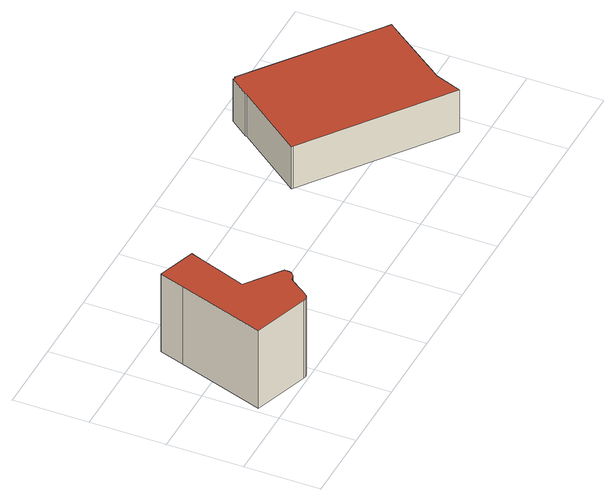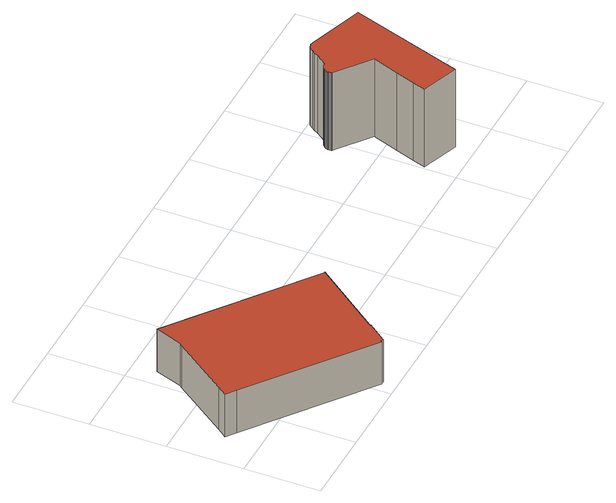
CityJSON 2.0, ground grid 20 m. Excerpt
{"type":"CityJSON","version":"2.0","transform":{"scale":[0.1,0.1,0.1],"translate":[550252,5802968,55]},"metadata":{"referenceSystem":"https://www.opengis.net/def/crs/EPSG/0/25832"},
"CityObjects":{
"building1":{"type":"Building","attributes":{"Dachneigung":"90","Dachorientierung":"0","Dachflaeche":"442.544","Firsthoehe":"79.486","MittlereTraufHoehe":"79.486","AbsoluteHoehe":"56.04","Gemeindeschluessel":"03241001","DachtypName":"PolyFlatRoof","Geometrietyp2DReferenz":"3000","LetzteAenderung":"2024-06-12","Lizenz":"CC-BY-4.0, siehe https://creativecommons.org/licenses/by/4.0/","Eigentuemer":"Landesamt fuer Geoinformation und Landesvermessung Niedersachsen (LGLN)","function":"31001_2010","roofType":"1000","measuredHeight":23.45},"address":[{"country":"Germany","locality":"Hannover, Landeshauptstadt","thoroughfareNumber":"33","thoroughfareName":"Georgstraße"}],"geometry":[{"type":"Solid","lod":"2","boundaries":[[[[0,1,2,3]],[[4,5,6,7,8,9,10,11,12,13,14,15,16,17,18,19,20,21,22,23,24,25,26,27,28,29,0,3,30,31,32,33,34,35,36]],[[27,37,38,28]],[[32,39,40,33]],[[36,41,42,4]],[[13,43,44,14]],[[15,45,46,16]],[[34,47,48,35]],[[26,49,37,27]],[[11,50,51,12]],[[28,38,52,29]],[[6,53,54,7]],[[16,46,55,17]],[[12,51,43,13]],[[23,56,57,24]],[[31,58,39,32]],[[9,59,60,10]],[[19,61,62,20]],[[8,63,59,9]],[[24,57,64,25]],[[21,65,66,22]],[[7,54,63,8]],[[14,44,45,15]],[[30,67,58,31]],[[10,60,50,11]],[[33,40,47,34]],[[18,68,61,19]],[[22,66,56,23]],[[20,62,65,21]],[[5,69,53,6]],[[4,42,69,5]],[[35,48,41,36]],[[29,52,1,0]],[[47,40,39,58,67,2,1,52,38,37,49,64,57,56,66,65,62,61,68,55,46,45,44,43,51,50,60,59,63,54,53,69,42,41,48]],[[17,55,68,18]],[[3,2,67,30]],[[25,64,49,26]]]],"semantics":{"surfaces":[{"type":"WallSurface"},{"type":"RoofSurface"},{"type":"GroundSurface"}],"values":[[0,1,0,0,0,0,0,0,0,0,0,0,0,0,0,0,0,0,0,0,0,0,0,0,0,0,0,0,0,0,0,0,0,2,0,0,0]]}}]},
"building2":{"type":"Building","attributes":{"Dachneigung":"90","Dachorientierung":"0","Dachflaeche":"1254.061","Firsthoehe":"67.954","MittlereTraufHoehe":"67.954","AbsoluteHoehe":"55.2","Gemeindeschluessel":"03241001","DachtypName":"PolyFlatRoof","Geometrietyp2DReferenz":"3000","LetzteAenderung":"2024-06-12","Lizenz":"CC-BY-4.0, siehe https://creativecommons.org/licenses/by/4.0/","Eigentuemer":"Landesamt fuer Geoinformation und Landesvermessung Niedersachsen (LGLN)","function":"31001_2010","roofType":"1000","measuredHeight":12.75},"address":[{"country":"Germany","locality":"Hannover, Landeshauptstadt","thoroughfareNumber":"5","thoroughfareName":"Bahnhofstraße"}],"geometry":[{"type":"Solid","lod":"2","boundaries":[[[[70,71,72,73,74,75,76,77,78,79,80,81,82]],[[83,73,72,84]],[[85,75,74,86]],[[87,71,70,88]],[[89,82,81,90]],[[88,70,82,89]],[[91,92,93,94,95,85,86,83,84,87,88,89,90]],[[93,78,77,94]],[[94,77,76,95]],[[95,76,75,85]],[[86,74,73,83]],[[92,79,78,93]],[[90,81,80,91]],[[91,80,79,92]],[[84,72,71,87]]]],"semantics":{"surfaces":[{"type":"GroundSurface"},{"type":"WallSurface"},{"type":"RoofSurface"}],"values":[[0,1,1,1,1,1,2,1,1,1,1,1,1,1,1]]}}]}
},
"vertices":[
[237,96,245],[237,96,10],[238,96,10],[238,96,245],[154,6,245],[161,5,245],[172,8,245],[180,18,245],[186,26,245],[194,39,245],[213,65,245],[216,65,245],[218,65,245],[221,66,245],[223,67,245],[225,67,245],[226,68,245],[228,69,245],[230,71,245],[232,73,245],[233,74,245],[235,76,245],[236,78,245],[237,80,245],[238,83,245],[238,84,245],[238,86,245],[238,89,245],[238,91,245],[238,94,245],[148,164,245],[173,234,245],[191,285,245],[203,320,245],[104,354,245],[82,288,245],[5,56,245],[238,89,10],[238,91,10],[191,285,10],[203,320,10],[5,56,10],[154,6,10],[221,66,10],[223,67,10],[225,67,10],[226,68,10],[104,354,10],[82,288,10],[238,86,10],[216,65,10],[218,65,10],[238,94,10],[172,8,10],[180,18,10],[228,69,10],[237,80,10],[238,83,10],[173,234,10],[194,39,10],[213,65,10],[232,73,10],[233,74,10],[186,26,10],[238,84,10],[235,76,10],[236,78,10],[148,164,10],[230,71,10],[161,5,10],
[929,514,2],[967,564,2],[973,560,2],[975,563,2],[1284,328,2],[1309,309,2],[1289,283,2],[1184,139,2],[1179,133,2],[1153,61,2],[797,330,2],[794,332,2],[930,511,2],[975,563,130],[973,560,130],[1309,309,130],[1284,328,130],[967,564,130],[929,514,130],[930,511,130],[794,332,130],[797,330,130],[1153,61,130],[1179,133,130],[1184,139,130],[1289,283,130]
]}
